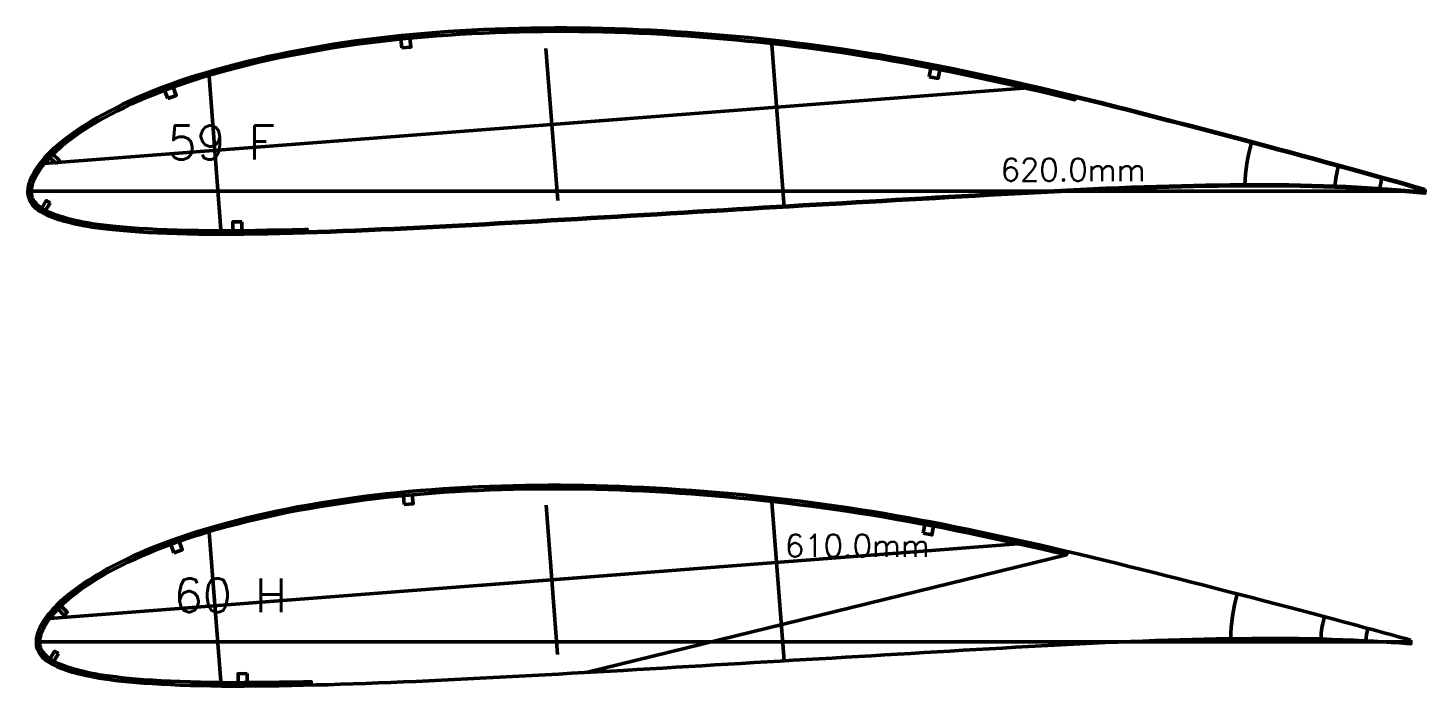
# Model space of a CAD drawing. Header units: metres. Extents: x -405 to 675, y -15418 to 133.
# Drawn here: x -232 to 388, y -11820 to -11527 of the extents above; entities that cross this region are included whole.
import ezdxf
from ezdxf.enums import TextEntityAlignment as Align

# ---------------------------------------------------------------- set-up
doc = ezdxf.new("R2010")
doc.units = ezdxf.units.M
for name, color, linetype, lineweight in [('FoilLayer', 7, 'Continuous', 50), ('RefFoilLayer', 7, 'Continuous', 50), ('StringerLayer', 7, 'Continuous', 50), ('SubLayer', 7, 'Continuous', 50), ('TextLayer', 7, 'Continuous', 50)]:
    doc.layers.add(name, color=color, linetype=linetype, lineweight=lineweight)
doc.styles.add('MSゴシック', font='romans')

msp = doc.modelspace()

# ---------------------------------------------------------------- linework, layer by layer
at = {"layer": 'FoilLayer'}
msp.add_line((228.41, -11761.32), (15.25, -11813.56), dxfattribs=at)
for points in [[(387.37, -11599.62), (385.43, -11599.04), (382.3, -11598.16), (378.93, -11597.18), (375.25, -11596.13), (371.25, -11595.02), (366.97, -11593.82), (362.44, -11592.55), (357.71, -11591.23), (352.83, -11589.87), (347.89, -11588.52), (342.89, -11587.18), (337.82, -11585.78), (332.69, -11584.37), (327.48, -11582.96), (322.2, -11581.54), (316.84, -11580.12), (311.39, -11578.68), (305.87, -11577.21), (300.3, -11575.73), (294.7, -11574.25), (289.08, -11572.76), (283.46, -11571.29), (277.84, -11569.82), (272.22, -11568.36), (266.6, -11566.91), (260.99, -11565.46), (255.4, -11564.02), (249.83, -11562.61), (244.27, -11561.23), (238.7, -11559.86), (233.16, -11558.51), (232.39, -11558.32), (232.15, -11559.34), (227.38, -11558.19), (221.85, -11556.87), (216.34, -11555.57), (210.83, -11554.3), (205.32, -11553.05), (199.81, -11551.82), (194.31, -11550.61), (188.84, -11549.42), (183.41, -11548.25), (178.01, -11547.13), (172.62, -11546.05), (167.25, -11545), (161.89, -11543.98), (156.54, -11542.99), (151.2, -11542.04), (145.87, -11541.12), (140.54, -11540.24), (135.2, -11539.4), (129.87, -11538.59), (124.53, -11537.81), (119.18, -11537.07), (113.83, -11536.35), (108.47, -11535.67), (103.12, -11535.03), (97.75, -11534.42), (92.38, -11533.84), (87, -11533.29), (81.61, -11532.77), (76.22, -11532.28), (70.82, -11531.83), (65.43, -11531.4), (60.04, -11531.01), (54.66, -11530.65), (49.29, -11530.32), (43.93, -11530.03), (38.58, -11529.77), (33.23, -11529.55), (27.9, -11529.37), (22.58, -11529.22), (17.26, -11529.1), (11.95, -11529.03), (6.65, -11528.99), (1.35, -11528.99), (-3.94, -11529.02), (-9.24, -11529.09), (-14.52, -11529.2), (-19.8, -11529.34), (-25.06, -11529.53), (-30.31, -11529.75), (-35.55, -11530), (-40.78, -11530.3), (-45.99, -11530.63), (-51.17, -11531), (-56.32, -11531.4), (-61.44, -11531.85), (-66.52, -11532.34), (-71.57, -11532.88), (-76.62, -11533.46), (-81.65, -11534.09), (-86.66, -11534.76), (-91.64, -11535.47), (-96.6, -11536.23), (-101.53, -11537.04), (-106.43, -11537.89), (-111.28, -11538.77), (-116.1, -11539.7), (-120.86, -11540.67), (-125.57, -11541.69), (-130.23, -11542.75), (-134.83, -11543.86), (-139.38, -11545.02), (-143.87, -11546.21), (-148.28, -11547.42), (-152.59, -11548.66), (-156.79, -11549.93), (-160.88, -11551.24), (-164.87, -11552.59), (-168.75, -11553.97), (-172.53, -11555.38), (-176.2, -11556.81), (-179.76, -11558.27), (-183.2, -11559.74), (-186.51, -11561.23), (-189.69, -11562.73), (-192.74, -11564.22), (-195.63, -11565.71), (-198.37, -11567.17), (-200.95, -11568.61), (-203.36, -11570.02), (-205.62, -11571.4), (-207.73, -11572.75), (-209.7, -11574.07), (-211.53, -11575.34), (-213.23, -11576.57), (-214.8, -11577.75), (-216.25, -11578.9), (-217.59, -11580.02), (-218.83, -11581.1), (-219.99, -11582.15), (-221.05, -11583.16), (-222.04, -11584.15), (-222.96, -11585.1), (-223.81, -11586.03), (-224.59, -11586.93), (-225.32, -11587.8), (-225.99, -11588.65), (-226.61, -11589.48), (-227.18, -11590.29), (-227.7, -11591.07), (-228.18, -11591.84), (-228.62, -11592.6), (-229.03, -11593.34), (-229.4, -11594.03), (-229.72, -11594.71), (-230, -11595.4), (-230.25, -11596.07), (-230.46, -11596.71), (-230.64, -11597.32), (-230.78, -11597.95), (-230.88, -11598.55), (-230.96, -11599.12), (-230.99, -11599.7), (-231, -11600.32), (-230.98, -11600.81), (-230.93, -11601.34), (-230.84, -11601.86), (-230.71, -11602.38), (-230.52, -11602.91), (-230.28, -11603.44), (-230, -11603.95), (-229.67, -11604.46), (-229.29, -11604.97), (-228.85, -11605.47), (-228.37, -11605.95), (-227.84, -11606.43), (-227.26, -11606.9), (-226.64, -11607.35), (-225.97, -11607.8), (-225.24, -11608.22), (-224.46, -11608.64), (-223.63, -11609.05), (-222.73, -11609.44), (-221.77, -11609.84), (-220.76, -11610.23), (-219.68, -11610.62), (-218.53, -11611.01), (-217.31, -11611.4), (-216.01, -11611.78), (-214.62, -11612.16), (-213.12, -11612.53), (-211.52, -11612.9), (-209.79, -11613.26), (-207.94, -11613.63), (-205.95, -11614), (-203.8, -11614.36), (-201.48, -11614.71), (-198.97, -11615.04), (-196.25, -11615.36), (-193.3, -11615.66), (-190.12, -11615.96), (-186.71, -11616.24), (-183.07, -11616.5), (-179.2, -11616.72), (-175.11, -11616.92), (-170.79, -11617.09), (-166.3, -11617.24), (-161.65, -11617.36), (-156.9, -11617.46), (-152.04, -11617.53), (-147.08, -11617.54), (-141.99, -11617.53), (-136.79, -11617.48), (-131.5, -11617.4), (-126.13, -11617.3), (-120.67, -11617.18), (-115.15, -11617.05), (-109.59, -11616.91), (-108.54, -11616.88), (-108.51, -11617.93), (-103.98, -11617.8), (-98.39, -11617.62), (-92.77, -11617.41), (-87.11, -11617.19), (-81.42, -11616.96), (-75.72, -11616.72), (-70.01, -11616.47), (-64.3, -11616.2), (-58.57, -11615.91), (-52.82, -11615.61), (-47.03, -11615.3), (-41.23, -11614.99), (-35.41, -11614.68), (-29.59, -11614.37), (-23.75, -11614.04), (-17.89, -11613.7), (-12.02, -11613.37), (-6.15, -11613.04), (-0.28, -11612.7), (5.6, -11612.37), (11.48, -11612.03), (17.36, -11611.69), (23.24, -11611.34), (29.12, -11610.99), (35.01, -11610.64), (40.89, -11610.29), (46.77, -11609.95), (52.65, -11609.59), (58.53, -11609.24), (64.41, -11608.87), (70.28, -11608.51), (76.15, -11608.15), (82.02, -11607.79), (87.89, -11607.44), (93.76, -11607.09), (99.63, -11606.74), (105.49, -11606.39), (111.35, -11606.04), (117.21, -11605.7), (123.09, -11605.37), (128.97, -11605.04), (134.86, -11604.71), (140.75, -11604.37), (146.64, -11604.02), (152.53, -11603.67), (158.42, -11603.33), (164.32, -11603), (170.21, -11602.67), (176.09, -11602.33), (181.97, -11601.98), (187.84, -11601.65), (193.7, -11601.32), (199.56, -11601), (205.43, -11600.69), (211.29, -11600.37), (217.13, -11600.05), (222.93, -11599.74), (228.71, -11599.45), (234.47, -11599.17), (240.21, -11598.91), (245.9, -11598.65), (251.55, -11598.41), (257.18, -11598.2), (262.8, -11598.01), (268.4, -11597.83), (273.97, -11597.66), (279.45, -11597.5), (284.85, -11597.38), (290.24, -11597.3), (295.62, -11597.23), (300.97, -11597.15), (306.25, -11597.11), (311.52, -11597.12), (316.77, -11597.14), (321.98, -11597.13), (327.12, -11597.15), (332.24, -11597.24), (337.37, -11597.37), (342.47, -11597.5), (347.45, -11597.65), (352.33, -11597.88), (357.15, -11598.15), (361.87, -11598.44), (366.42, -11598.73), (370.74, -11599.04), (374.83, -11599.35), (378.65, -11599.65), (382.21, -11599.94), (385.48, -11600.22), (387.51, -11600.42)], [(381.25, -11799.26), (379.31, -11798.7), (376.2, -11797.85), (372.83, -11796.91), (369.18, -11795.9), (365.21, -11794.83), (360.97, -11793.68), (356.49, -11792.46), (351.8, -11791.18), (346.97, -11789.88), (342.06, -11788.58), (337.1, -11787.29), (332.06, -11785.95), (326.96, -11784.58), (321.78, -11783.22), (316.54, -11781.85), (311.22, -11780.49), (305.83, -11779.11), (300.38, -11777.7), (294.88, -11776.28), (289.35, -11774.86), (283.8, -11773.43), (278.25, -11772.02), (272.7, -11770.63), (267.15, -11769.23), (261.61, -11767.84), (256.07, -11766.45), (250.54, -11765.07), (245.03, -11763.72), (239.53, -11762.4), (234.03, -11761.1), (228.75, -11759.86), (228.41, -11761.32), (228.2, -11761.27), (222.72, -11759.98), (217.26, -11758.72), (211.8, -11757.48), (206.34, -11756.26), (200.89, -11755.07), (195.43, -11753.9), (189.98, -11752.74), (184.56, -11751.6), (179.18, -11750.49), (173.81, -11749.42), (168.46, -11748.38), (163.13, -11747.38), (157.8, -11746.4), (152.48, -11745.45), (147.17, -11744.54), (141.87, -11743.66), (136.57, -11742.82), (131.27, -11742.01), (125.96, -11741.24), (120.65, -11740.49), (115.34, -11739.77), (110.02, -11739.08), (104.7, -11738.43), (99.38, -11737.81), (94.06, -11737.22), (88.73, -11736.66), (83.39, -11736.13), (78.04, -11735.63), (72.69, -11735.16), (67.35, -11734.72), (62, -11734.31), (56.66, -11733.94), (51.33, -11733.59), (46.01, -11733.27), (40.7, -11732.99), (35.4, -11732.74), (30.11, -11732.53), (24.84, -11732.35), (19.57, -11732.2), (14.32, -11732.09), (9.07, -11732.02), (3.83, -11731.98), (-1.41, -11731.98), (-6.64, -11732.02), (-11.86, -11732.09), (-17.08, -11732.19), (-22.28, -11732.33), (-27.48, -11732.51), (-32.66, -11732.73), (-37.83, -11732.98), (-42.98, -11733.27), (-48.12, -11733.6), (-53.23, -11733.96), (-58.31, -11734.36), (-63.35, -11734.8), (-68.36, -11735.28), (-73.35, -11735.8), (-78.32, -11736.38), (-83.28, -11737), (-88.21, -11737.65), (-93.11, -11738.35), (-97.99, -11739.09), (-102.83, -11739.88), (-107.64, -11740.71), (-112.41, -11741.58), (-117.13, -11742.48), (-121.79, -11743.43), (-126.4, -11744.43), (-130.95, -11745.47), (-135.44, -11746.55), (-139.86, -11747.68), (-144.22, -11748.83), (-148.5, -11750), (-152.67, -11751.2), (-156.72, -11752.44), (-160.66, -11753.7), (-164.49, -11754.99), (-168.21, -11756.32), (-171.82, -11757.67), (-175.32, -11759.03), (-178.7, -11760.41), (-181.96, -11761.81), (-185.1, -11763.21), (-188.1, -11764.62), (-190.97, -11766.03), (-193.7, -11767.42), (-196.27, -11768.79), (-198.69, -11770.14), (-200.96, -11771.47), (-203.09, -11772.76), (-205.08, -11774.03), (-206.93, -11775.26), (-208.66, -11776.46), (-210.27, -11777.61), (-211.75, -11778.73), (-213.13, -11779.81), (-214.41, -11780.86), (-215.59, -11781.89), (-216.69, -11782.88), (-217.71, -11783.84), (-218.66, -11784.78), (-219.54, -11785.69), (-220.35, -11786.57), (-221.11, -11787.43), (-221.8, -11788.27), (-222.45, -11789.08), (-223.05, -11789.88), (-223.6, -11790.66), (-224.1, -11791.41), (-224.57, -11792.16), (-225, -11792.89), (-225.4, -11793.61), (-225.75, -11794.28), (-226.06, -11794.94), (-226.33, -11795.6), (-226.57, -11796.26), (-226.77, -11796.88), (-226.93, -11797.49), (-227.06, -11798.11), (-227.16, -11798.69), (-227.23, -11799.24), (-227.25, -11799.82), (-227.25, -11800.38), (-227.23, -11800.92), (-227.17, -11801.45), (-227.08, -11801.97), (-226.93, -11802.49), (-226.74, -11803.01), (-226.51, -11803.53), (-226.22, -11804.05), (-225.89, -11804.56), (-225.5, -11805.06), (-225.07, -11805.56), (-224.59, -11806.04), (-224.06, -11806.52), (-223.49, -11806.99), (-222.88, -11807.45), (-222.22, -11807.89), (-221.5, -11808.32), (-220.74, -11808.74), (-219.91, -11809.15), (-219.04, -11809.55), (-218.1, -11809.95), (-217.11, -11810.35), (-216.05, -11810.74), (-214.93, -11811.14), (-213.74, -11811.53), (-212.48, -11811.91), (-211.13, -11812.29), (-209.68, -11812.67), (-208.13, -11813.05), (-206.47, -11813.42), (-204.68, -11813.8), (-202.76, -11814.17), (-200.7, -11814.54), (-198.48, -11814.9), (-196.08, -11815.24), (-193.48, -11815.56), (-190.67, -11815.88), (-187.65, -11816.2), (-184.4, -11816.49), (-180.95, -11816.77), (-177.27, -11817.02), (-173.37, -11817.24), (-169.26, -11817.44), (-164.98, -11817.62), (-160.54, -11817.77), (-155.98, -11817.9), (-151.32, -11818), (-146.54, -11818.07), (-141.63, -11818.09), (-136.6, -11818.08), (-131.48, -11818.05), (-126.27, -11817.99), (-120.97, -11817.92), (-115.61, -11817.83), (-110.19, -11817.73), (-106.78, -11817.66), (-106.75, -11819.16), (-104.72, -11819.11), (-99.25, -11818.97), (-93.75, -11818.8), (-88.22, -11818.61), (-82.65, -11818.42), (-77.06, -11818.21), (-71.46, -11817.99), (-65.85, -11817.76), (-60.23, -11817.5), (-54.57, -11817.23), (-48.89, -11816.95), (-43.19, -11816.68), (-37.47, -11816.4), (-31.75, -11816.11), (-26, -11815.81), (-20.24, -11815.5), (-14.47, -11815.19), (-8.69, -11814.88), (-2.91, -11814.56), (2.88, -11814.25), (8.67, -11813.93), (14.46, -11813.61), (20.25, -11813.28), (26.05, -11812.95), (31.85, -11812.61), (37.64, -11812.28), (43.44, -11811.95), (49.23, -11811.61), (55.01, -11811.27), (60.8, -11810.92), (66.59, -11810.57), (72.38, -11810.21), (78.16, -11809.86), (83.95, -11809.52), (89.73, -11809.18), (95.52, -11808.84), (101.3, -11808.49), (107.08, -11808.14), (112.86, -11807.8), (118.66, -11807.47), (124.46, -11807.15), (130.27, -11806.81), (136.08, -11806.47), (141.89, -11806.11), (147.7, -11805.76), (153.51, -11805.42), (159.33, -11805.08), (165.14, -11804.75), (170.95, -11804.4), (176.75, -11804.04), (182.55, -11803.69), (188.34, -11803.35), (194.13, -11803.03), (199.92, -11802.7), (205.71, -11802.38), (211.49, -11802.04), (217.23, -11801.71), (222.95, -11801.4), (228.65, -11801.1), (234.34, -11800.82), (239.99, -11800.55), (245.59, -11800.29), (251.18, -11800.04), (256.77, -11799.82), (262.33, -11799.61), (267.87, -11799.4), (273.33, -11799.21), (278.72, -11799.05), (284.11, -11798.93), (289.49, -11798.81), (294.83, -11798.69), (300.12, -11798.6), (305.39, -11798.56), (310.66, -11798.52), (315.87, -11798.47), (321.03, -11798.43), (326.16, -11798.47), (331.3, -11798.53), (336.39, -11798.6), (341.37, -11798.7), (346.25, -11798.86), (351.06, -11799.05), (355.76, -11799.27), (360.28, -11799.49), (364.58, -11799.72), (368.64, -11799.97), (372.44, -11800.2), (375.96, -11800.43), (379.21, -11800.66), (381.22, -11800.82)]]:
    msp.add_lwpolyline(points, close=True, dxfattribs=at)
at = {"layer": 'RefFoilLayer'}
for points in [[(387.5, -11599.19), (385.55, -11598.61), (382.43, -11597.73), (379.05, -11596.75), (375.37, -11595.7), (371.38, -11594.59), (367.09, -11593.39), (362.56, -11592.12), (357.83, -11590.8), (352.95, -11589.44), (348.01, -11588.08), (343.01, -11586.74), (337.94, -11585.35), (332.81, -11583.93), (327.6, -11582.52), (322.31, -11581.1), (316.95, -11579.68), (311.5, -11578.24), (305.99, -11576.78), (300.42, -11575.3), (294.82, -11573.81), (289.2, -11572.33), (283.57, -11570.85), (277.95, -11569.39), (272.33, -11567.93), (266.71, -11566.47), (261.11, -11565.02), (255.51, -11563.59), (249.94, -11562.18), (244.37, -11560.79), (238.81, -11559.43), (233.26, -11558.07), (227.72, -11556.73), (222.2, -11555.41), (216.68, -11554.11), (211.16, -11552.84), (205.64, -11551.59), (200.13, -11550.36), (194.63, -11549.14), (189.16, -11547.95), (183.72, -11546.79), (178.3, -11545.66), (172.91, -11544.57), (167.53, -11543.52), (162.17, -11542.5), (156.81, -11541.51), (151.45, -11540.56), (146.11, -11539.64), (140.77, -11538.76), (135.43, -11537.92), (130.08, -11537.11), (124.73, -11536.33), (119.38, -11535.58), (114.02, -11534.86), (108.65, -11534.18), (103.29, -11533.54), (97.91, -11532.93), (92.53, -11532.35), (87.14, -11531.8), (81.75, -11531.28), (76.34, -11530.79), (70.94, -11530.33), (65.54, -11529.91), (60.14, -11529.52), (54.75, -11529.15), (49.37, -11528.83), (44, -11528.53), (38.64, -11528.28), (33.29, -11528.05), (27.94, -11527.87), (22.61, -11527.72), (17.28, -11527.6), (11.96, -11527.53), (6.65, -11527.49), (1.34, -11527.49), (-3.96, -11527.52), (-9.27, -11527.59), (-14.56, -11527.7), (-19.85, -11527.85), (-25.12, -11528.03), (-30.39, -11528.25), (-35.64, -11528.51), (-40.88, -11528.8), (-46.1, -11529.13), (-51.29, -11529.5), (-56.45, -11529.91), (-61.58, -11530.36), (-66.67, -11530.85), (-71.75, -11531.39), (-76.8, -11531.97), (-81.85, -11532.6), (-86.87, -11533.28), (-91.87, -11533.99), (-96.84, -11534.75), (-101.79, -11535.56), (-106.69, -11536.41), (-111.57, -11537.3), (-116.39, -11538.23), (-121.18, -11539.21), (-125.91, -11540.23), (-130.58, -11541.3), (-135.2, -11542.41), (-139.76, -11543.57), (-144.26, -11544.76), (-148.69, -11545.98), (-153.02, -11547.22), (-157.25, -11548.5), (-161.36, -11549.82), (-165.37, -11551.17), (-169.27, -11552.56), (-173.07, -11553.98), (-176.77, -11555.42), (-180.35, -11556.89), (-183.81, -11558.37), (-187.15, -11559.87), (-190.35, -11561.38), (-193.42, -11562.89), (-196.34, -11564.38), (-199.1, -11565.86), (-201.7, -11567.31), (-204.14, -11568.74), (-206.43, -11570.14), (-208.56, -11571.51), (-210.55, -11572.83), (-212.41, -11574.12), (-214.13, -11575.37), (-215.73, -11576.58), (-217.21, -11577.75), (-218.58, -11578.88), (-219.85, -11579.99), (-221.02, -11581.06), (-222.11, -11582.1), (-223.13, -11583.11), (-224.07, -11584.09), (-224.94, -11585.04), (-225.75, -11585.97), (-226.5, -11586.87), (-227.19, -11587.76), (-227.83, -11588.62), (-228.42, -11589.46), (-228.97, -11590.28), (-229.47, -11591.08), (-229.93, -11591.87), (-230.36, -11592.64), (-230.76, -11593.4), (-231.1, -11594.14), (-231.41, -11594.88), (-231.67, -11595.6), (-231.91, -11596.3), (-232.1, -11597), (-232.25, -11597.69), (-232.37, -11598.36), (-232.45, -11599.03), (-232.49, -11599.68), (-232.5, -11600.32), (-232.48, -11600.96), (-232.41, -11601.61), (-232.29, -11602.25), (-232.11, -11602.9), (-231.88, -11603.53), (-231.6, -11604.16), (-231.25, -11604.78), (-230.86, -11605.38), (-230.41, -11605.96), (-229.92, -11606.52), (-229.37, -11607.07), (-228.78, -11607.6), (-228.14, -11608.11), (-227.46, -11608.61), (-226.73, -11609.09), (-225.95, -11609.55), (-225.12, -11609.99), (-224.24, -11610.42), (-223.3, -11610.83), (-222.31, -11611.24), (-221.27, -11611.64), (-220.16, -11612.04), (-218.98, -11612.44), (-217.73, -11612.84), (-216.4, -11613.23), (-214.98, -11613.61), (-213.46, -11613.99), (-211.83, -11614.36), (-210.09, -11614.74), (-208.21, -11615.11), (-206.19, -11615.48), (-204.02, -11615.85), (-201.68, -11616.2), (-199.14, -11616.54), (-196.4, -11616.85), (-193.44, -11617.16), (-190.24, -11617.46), (-186.82, -11617.74), (-183.16, -11617.99), (-179.28, -11618.22), (-175.17, -11618.42), (-170.84, -11618.59), (-166.34, -11618.74), (-161.68, -11618.86), (-156.92, -11618.96), (-152.05, -11619.03), (-147.07, -11619.04), (-141.98, -11619.03), (-136.77, -11618.98), (-131.47, -11618.9), (-126.1, -11618.8), (-120.64, -11618.68), (-115.11, -11618.55), (-109.55, -11618.41), (-103.97, -11618.25), (-98.37, -11618.07), (-92.75, -11617.86), (-87.09, -11617.64), (-81.41, -11617.41), (-75.7, -11617.17), (-69.99, -11616.92), (-64.28, -11616.65), (-58.55, -11616.36), (-52.79, -11616.06), (-47.01, -11615.75), (-41.21, -11615.44), (-35.39, -11615.13), (-29.56, -11614.82), (-23.72, -11614.49), (-17.86, -11614.15), (-12, -11613.82), (-6.13, -11613.49), (-0.25, -11613.15), (5.63, -11612.82), (11.5, -11612.48), (17.38, -11612.14), (23.27, -11611.79), (29.15, -11611.44), (35.04, -11611.09), (40.92, -11610.74), (46.8, -11610.39), (52.68, -11610.04), (58.56, -11609.69), (64.44, -11609.32), (70.31, -11608.96), (76.18, -11608.6), (82.05, -11608.24), (87.92, -11607.89), (93.79, -11607.54), (99.66, -11607.19), (105.52, -11606.84), (111.38, -11606.49), (117.24, -11606.15), (123.11, -11605.82), (129, -11605.49), (134.89, -11605.16), (140.78, -11604.82), (146.67, -11604.47), (152.56, -11604.12), (158.45, -11603.78), (164.34, -11603.45), (170.23, -11603.12), (176.12, -11602.78), (181.99, -11602.43), (187.86, -11602.09), (193.72, -11601.77), (199.58, -11601.45), (205.45, -11601.14), (211.31, -11600.82), (217.15, -11600.5), (222.96, -11600.19), (228.73, -11599.9), (234.49, -11599.62), (240.23, -11599.35), (245.92, -11599.1), (251.57, -11598.86), (257.2, -11598.65), (262.81, -11598.46), (268.42, -11598.28), (273.98, -11598.11), (279.46, -11597.95), (284.86, -11597.83), (290.24, -11597.75), (295.63, -11597.68), (300.97, -11597.6), (306.25, -11597.56), (311.52, -11597.57), (316.77, -11597.59), (321.97, -11597.58), (327.11, -11597.6), (332.23, -11597.69), (337.36, -11597.82), (342.46, -11597.95), (347.43, -11598.1), (352.3, -11598.33), (357.13, -11598.6), (361.84, -11598.89), (366.39, -11599.18), (370.71, -11599.48), (374.79, -11599.8), (378.62, -11600.09), (382.17, -11600.39), (385.44, -11600.67), (387.47, -11600.87)], [(381.25, -11799.26), (379.31, -11798.7), (376.2, -11797.85), (372.83, -11796.91), (369.18, -11795.9), (365.21, -11794.83), (360.97, -11793.68), (356.49, -11792.46), (351.8, -11791.18), (346.97, -11789.88), (342.06, -11788.58), (337.1, -11787.29), (332.06, -11785.95), (326.96, -11784.58), (321.78, -11783.22), (316.54, -11781.85), (311.22, -11780.49), (305.83, -11779.11), (300.38, -11777.7), (294.88, -11776.28), (289.35, -11774.86), (283.8, -11773.43), (278.25, -11772.02), (272.7, -11770.63), (267.15, -11769.23), (261.61, -11767.84), (256.07, -11766.45), (250.54, -11765.07), (245.03, -11763.72), (239.53, -11762.4), (234.03, -11761.1), (228.54, -11759.81), (223.06, -11758.52), (217.59, -11757.26), (212.12, -11756.01), (206.66, -11754.8), (201.2, -11753.61), (195.74, -11752.43), (190.29, -11751.27), (184.87, -11750.13), (179.47, -11749.02), (174.1, -11747.94), (168.74, -11746.91), (163.4, -11745.9), (158.06, -11744.92), (152.74, -11743.98), (147.42, -11743.06), (142.1, -11742.18), (136.79, -11741.33), (131.48, -11740.53), (126.17, -11739.75), (120.85, -11739), (115.53, -11738.28), (110.21, -11737.59), (104.88, -11736.94), (99.55, -11736.32), (94.21, -11735.73), (88.87, -11735.17), (83.53, -11734.64), (78.17, -11734.14), (72.82, -11733.67), (67.46, -11733.23), (62.11, -11732.82), (56.76, -11732.44), (51.42, -11732.09), (46.09, -11731.77), (40.77, -11731.49), (35.46, -11731.24), (30.16, -11731.03), (24.88, -11730.85), (19.6, -11730.7), (14.34, -11730.59), (9.08, -11730.52), (3.83, -11730.48), (-1.42, -11730.48), (-6.66, -11730.52), (-11.89, -11730.59), (-17.12, -11730.69), (-22.34, -11730.83), (-27.54, -11731.01), (-32.73, -11731.23), (-37.91, -11731.48), (-43.08, -11731.78), (-48.22, -11732.1), (-53.35, -11732.47), (-58.44, -11732.86), (-63.49, -11733.3), (-68.52, -11733.78), (-73.52, -11734.31), (-78.51, -11734.89), (-83.48, -11735.51), (-88.42, -11736.16), (-93.34, -11736.86), (-98.23, -11737.61), (-103.09, -11738.4), (-107.91, -11739.24), (-112.69, -11740.11), (-117.42, -11741.01), (-122.11, -11741.97), (-126.74, -11742.96), (-131.3, -11744.01), (-135.81, -11745.1), (-140.24, -11746.23), (-144.62, -11747.38), (-148.91, -11748.56), (-153.1, -11749.77), (-157.18, -11751.01), (-161.14, -11752.28), (-165, -11753.58), (-168.74, -11754.91), (-172.37, -11756.27), (-175.89, -11757.64), (-179.29, -11759.04), (-182.58, -11760.44), (-185.73, -11761.85), (-188.76, -11763.27), (-191.65, -11764.69), (-194.4, -11766.1), (-197, -11767.48), (-199.45, -11768.85), (-201.74, -11770.19), (-203.9, -11771.5), (-205.91, -11772.78), (-207.79, -11774.03), (-209.54, -11775.24), (-211.17, -11776.41), (-212.68, -11777.55), (-214.09, -11778.66), (-215.39, -11779.73), (-216.6, -11780.77), (-217.72, -11781.79), (-218.77, -11782.77), (-219.74, -11783.74), (-220.64, -11784.67), (-221.48, -11785.58), (-222.26, -11786.47), (-222.98, -11787.34), (-223.65, -11788.18), (-224.27, -11789.01), (-224.85, -11789.82), (-225.38, -11790.62), (-225.86, -11791.4), (-226.31, -11792.16), (-226.73, -11792.91), (-227.11, -11793.65), (-227.45, -11794.37), (-227.74, -11795.09), (-227.99, -11795.8), (-228.22, -11796.5), (-228.4, -11797.18), (-228.54, -11797.86), (-228.65, -11798.52), (-228.73, -11799.18), (-228.75, -11799.82), (-228.75, -11800.46), (-228.72, -11801.09), (-228.64, -11801.73), (-228.52, -11802.37), (-228.34, -11803.01), (-228.1, -11803.65), (-227.81, -11804.27), (-227.47, -11804.88), (-227.07, -11805.47), (-226.63, -11806.05), (-226.14, -11806.61), (-225.6, -11807.16), (-225.01, -11807.68), (-224.38, -11808.2), (-223.71, -11808.69), (-222.99, -11809.17), (-222.22, -11809.64), (-221.41, -11810.08), (-220.54, -11810.51), (-219.62, -11810.93), (-218.66, -11811.34), (-217.63, -11811.75), (-216.55, -11812.16), (-215.4, -11812.56), (-214.18, -11812.96), (-212.89, -11813.36), (-211.51, -11813.75), (-210.04, -11814.13), (-208.46, -11814.51), (-206.78, -11814.89), (-204.97, -11815.27), (-203.03, -11815.65), (-200.94, -11816.02), (-198.69, -11816.38), (-196.27, -11816.73), (-193.65, -11817.06), (-190.82, -11817.37), (-187.78, -11817.69), (-184.52, -11817.99), (-181.05, -11818.27), (-177.35, -11818.52), (-173.44, -11818.74), (-169.33, -11818.94), (-165.03, -11819.12), (-160.58, -11819.27), (-156.01, -11819.4), (-151.34, -11819.5), (-146.54, -11819.57), (-141.62, -11819.59), (-136.59, -11819.58), (-131.46, -11819.55), (-126.25, -11819.49), (-120.95, -11819.42), (-115.58, -11819.33), (-110.16, -11819.23), (-104.72, -11819.11), (-99.25, -11818.97), (-93.75, -11818.8), (-88.22, -11818.61), (-82.65, -11818.42), (-77.06, -11818.21), (-71.46, -11817.99), (-65.85, -11817.76), (-60.23, -11817.5), (-54.57, -11817.23), (-48.89, -11816.95), (-43.19, -11816.68), (-37.47, -11816.4), (-31.75, -11816.11), (-26, -11815.81), (-20.24, -11815.5), (-14.47, -11815.19), (-8.69, -11814.88), (-2.91, -11814.56), (2.88, -11814.25), (8.67, -11813.93), (14.46, -11813.61), (20.25, -11813.28), (26.05, -11812.95), (31.85, -11812.61), (37.64, -11812.28), (43.44, -11811.95), (49.23, -11811.61), (55.01, -11811.27), (60.8, -11810.92), (66.59, -11810.57), (72.38, -11810.21), (78.16, -11809.86), (83.95, -11809.52), (89.73, -11809.18), (95.52, -11808.84), (101.3, -11808.49), (107.08, -11808.14), (112.86, -11807.8), (118.66, -11807.47), (124.46, -11807.15), (130.27, -11806.81), (136.08, -11806.47), (141.89, -11806.11), (147.7, -11805.76), (153.51, -11805.42), (159.33, -11805.08), (165.14, -11804.75), (170.95, -11804.4), (176.75, -11804.04), (182.55, -11803.69), (188.34, -11803.35), (194.13, -11803.03), (199.92, -11802.7), (205.71, -11802.38), (211.49, -11802.04), (217.23, -11801.71), (222.95, -11801.4), (228.65, -11801.1), (234.34, -11800.82), (239.99, -11800.55), (245.59, -11800.29), (251.18, -11800.04), (256.77, -11799.82), (262.33, -11799.61), (267.87, -11799.4), (273.33, -11799.21), (278.72, -11799.05), (284.11, -11798.93), (289.49, -11798.81), (294.83, -11798.69), (300.12, -11798.6), (305.39, -11798.56), (310.66, -11798.52), (315.87, -11798.47), (321.03, -11798.43), (326.16, -11798.47), (331.3, -11798.53), (336.39, -11798.6), (341.37, -11798.7), (346.25, -11798.86), (351.06, -11799.05), (355.76, -11799.27), (360.28, -11799.49), (364.58, -11799.72), (368.64, -11799.97), (372.44, -11800.2), (375.96, -11800.43), (379.21, -11800.66), (381.22, -11800.82)]]:
    msp.add_lwpolyline(points, close=True, dxfattribs=at)
at = {"layer": 'StringerLayer'}
for points in [[(-66.56, -11536.36), (-62.58, -11535.98), (-62.97, -11532), (-66.95, -11532.38), (-66.56, -11536.36)], [(167.48, -11549.12), (171.41, -11549.88), (172.17, -11545.96), (168.25, -11545.19), (167.48, -11549.12)], [(-170.45, -11558.87), (-166.7, -11557.47), (-168.1, -11553.72), (-171.85, -11555.12), (-170.45, -11558.87)], [(-219.93, -11587.72), (-218.54, -11586.27), (-221.43, -11583.5), (-222.81, -11584.95), (-219.93, -11587.72)], [(-222.65, -11605.11), (-224.37, -11604.09), (-226.4, -11607.54), (-224.68, -11608.56), (-222.65, -11605.11)], [(-137.55, -11613.48), (-141.55, -11613.52), (-141.51, -11617.52), (-137.51, -11617.48), (-137.55, -11613.48)], [(-65.52, -11739.02), (-61.54, -11738.64), (-61.92, -11734.66), (-65.9, -11735.04), (-65.52, -11739.02)], [(164.77, -11751.75), (168.7, -11752.49), (169.44, -11748.56), (165.51, -11747.82), (164.77, -11751.75)], [(-167.79, -11760.41), (-164.02, -11759.07), (-165.36, -11755.3), (-169.13, -11756.65), (-167.79, -11760.41)], [(-216.44, -11788.21), (-215.02, -11786.81), (-217.83, -11783.96), (-219.26, -11785.37), (-216.44, -11788.21)], [(-218.96, -11805.18), (-220.67, -11804.15), (-222.73, -11807.58), (-221.02, -11808.61), (-218.96, -11805.18)], [(-135.26, -11814.08), (-139.26, -11814.09), (-139.25, -11818.09), (-135.25, -11818.08), (-135.26, -11814.08)]]:
    msp.add_lwpolyline(points, dxfattribs=at)
at = {"layer": 'SubLayer'}
for p, q in [((-2.6, -11536.55), (2.6, -11604.08)), ((97.41, -11532.87), (103.12, -11606.98)), ((-152.24, -11547), (-146.69, -11619.04)), ((215.17, -11553.76), (-227.22, -11587.8)), ((-33.18, -11572.87), (33.18, -11567.77)), ((-232.5, -11600), (387.5, -11600)), ((97.5, -11736.09), (103.06, -11808.38)), ((-2.55, -11739.32), (2.55, -11805.57)), ((-152.21, -11749.51), (-146.82, -11819.56)), ((212.49, -11756.09), (-224.79, -11789.74)), ((-32.54, -11774.95), (32.54, -11769.94)), ((-228.75, -11800), (381.25, -11800))]:
    msp.add_line(p, q, dxfattribs=at)
for centre, radius, start, end in [((387.5, -11600), 80, 164.35815, 177.93405), ((387.5, -11600), 40, 163.80535, 176.64174), ((387.5, -11600), 20, 163.17536, 176.58364), ((381.25, -11800), 80, 164.53714, 178.99446), ((381.25, -11800), 40, 163.71894, 178.1296), ((381.25, -11800), 20, 162.55511, 178.67827)]:
    msp.add_arc(centre, radius, start, end, dxfattribs=at)

# ---------------------------------------------------------------- texts
at = {"layer": 'TextLayer', "style": 'MSゴシック'}
for s, p in [('59 F', (-170.5, -11585.81)), ('60 H', (-167.75, -11786.78))]:
    msp.add_text(s, height=15, dxfattribs=at).set_placement(p)
for s, p in [('620.0mm', (263.5, -11598.44)), ('610.0mm', (167.75, -11765.28))]:
    msp.add_text(s, height=10, dxfattribs=at).set_placement(p, align=Align.BOTTOM_RIGHT)

doc.saveas('drawing.dxf')
